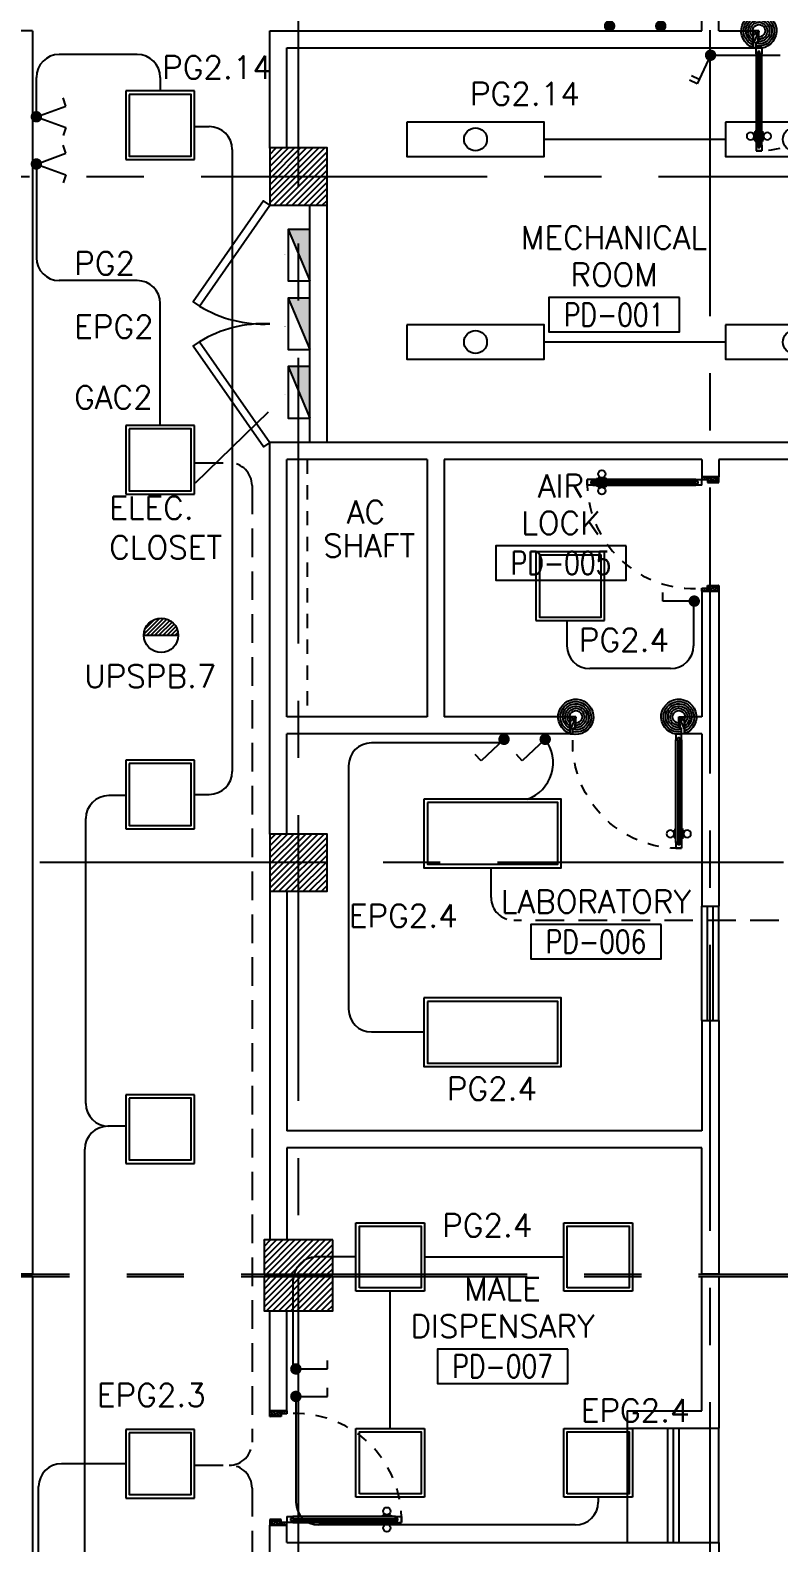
# Model space of a CAD drawing. Extents: x -10 to 91, y -4 to 87.
# Drawn here: x 29.2 to 35.74, y 39.76 to 52.99 of the extents above; entities that cross this region are included whole.
import ezdxf
from ezdxf.enums import TextEntityAlignment as Align

# ---------------------------------------------------------------- set-up
doc = ezdxf.new("R2010")
doc.units = 0
doc.header["$MEASUREMENT"] = 0
for name, pattern in [('CENTERX2', [4, 2.5, -0.5, 0.5, -0.5]), ('HIDDEN', [0.375, 0.25, -0.125]), ('HIDDEN2', [0.1875, 0.125, -0.0625])]:
    doc.linetypes.add(name, pattern=pattern)
doc.layers.get('0').update_dxf_attribs({"linetype": 'CONTINUOUS'})
for name, color, linetype in [('AXES', 11, 'CENTERX2'), ('COL', 11, 'CONTINUOUS'), ('COUNTER', 11, 'CONTINUOUS'), ('DOOR', 11, 'CONTINUOUS'), ('E-CLINE', 2, 'CONTINUOUS'), ('E-HLINE', 2, 'HIDDEN'), ('E-LI', 4, 'CONTINUOUS'), ('E-LITE', 4, 'CONTINUOUS'), ('E-PANELBX', 3, 'CONTINUOUS'), ('E-SWITCH', 4, 'CONTINUOUS'), ('E-TRXT', 4, 'CONTINUOUS'), ('E-WI', 6, 'CONTINUOUS'), ('EL-LITE', 4, 'CONTINUOUS'), ('HAT', 11, 'CONTINUOUS'), ('RM-BOX', 11, 'CONTINUOUS'), ('RM-NAME', 11, 'CONTINUOUS'), ('RM-NO', 11, 'CONTINUOUS'), ('SHAFT', 11, 'CONTINUOUS'), ('WALL', 11, 'CONTINUOUS'), ('WIN', 11, 'CONTINUOUS')]:
    doc.layers.add(name, color=color, linetype=linetype)
doc.styles.add('ROMANS', font='ROMANS.shx', dxfattribs={"width": 0.6})

# ---------------------------------------------------------------- blocks, each defined once
blk = doc.blocks.new('RM1')
at = {"layer": 'RM-BOX'}
blk.add_lwpolyline([(570, -200), (-570, -200), (-570, -500), (570, -500)], close=True, dxfattribs=at)
at = {"layer": 'RM-NAME', "style": 'ROMANS'}
for tag, p in [('ROOMNAME1', (0, 324)), ('ROOMNAME2', (0, 0))]:
    blk.add_attdef(tag, text='', height=200, dxfattribs=at).set_placement(p, align=Align.MIDDLE)
at = {"layer": 'RM-NO', "style": 'ROMANS', "width": 0.8}
blk.add_attdef('ROOMNO', text='', height=200, dxfattribs=at).set_placement((0, -350), align=Align.MIDDLE)
blk = doc.blocks.new('A$C24ED45A6')
at = {"layer": 'DOOR', "color": 0, "linetype": 'ByBlock'}
for p, q in [((918, 978), (918, 1068)), ((925, 1068), (918, 1068)), ((925, 1100), (925, 1150)), ((925, 1150), (975, 1150)), ((975, 1150), (925, 1150)), ((942, 1100), (925, 1100)), ((942, 1100), (942, 1120)), ((958, 1120), (942, 1120)), ((958, 1100), (958, 1120)), ((975, 1100), (958, 1100)), ((975, 1100), (975, 1150)), ((975, 1068), (982, 1068)), ((982, 978), (982, 1068)), ((909, 1055), (909, 990)), ((918, 1055), (909, 1055)), ((918, 990), (909, 990)), ((918, 1055), (918, 990)), ((925, 978), (918, 978)), ((975, 978), (982, 978)), ((982, 1055), (982, 990)), ((982, 1055), (991, 1055)), ((982, 990), (991, 990)), ((991, 1055), (991, 990)), ((0, 0), (0, 150)), ((0, 150), (25, 150)), ((25, 150), (25, 100)), ((925, 150), (925, 200)), ((925, 200), (942, 200)), ((925, 150), (975, 150)), ((942, 200), (942, 180)), ((942, 180), (958, 180)), ((958, 180), (958, 200)), ((958, 200), (975, 200)), ((975, 200), (975, 150)), ((1000, 150), (975, 150)), ((975, 150), (975, 100)), ((1000, 150), (1000, 0)), ((50, 0), (0, 0)), ((25, 100), (50, 100)), ((50, 100), (50, 0)), ((975, 100), (950, 100)), ((950, 100), (950, 0)), ((950, 0), (1000, 0))]:
    blk.add_line(p, q, dxfattribs=at)
at = {"layer": 'DOOR', "linetype": 'ByBlock'}
for p, q in [((925, 1100), (925, 200)), ((942, 200), (942, 1100)), ((958, 200), (958, 1100)), ((975, 200), (975, 1100))]:
    blk.add_line(p, q, dxfattribs=at)
at = {"layer": 'DOOR', "color": 9, "linetype": 'ByBlock'}
for p, q in [((50, 0), (0, 114)), ((50, 0), (0, 40)), ((50, 0), (37, 100)), ((950, 0), (1000, 114)), ((950, 0), (963, 100)), ((950, 0), (1000, 40))]:
    blk.add_line(p, q, dxfattribs=at)
at = {"layer": 'DOOR', "color": 0, "linetype": 'ByBlock'}
for centre in [(876, 1023), (1024, 1023)]:
    blk.add_circle(centre, 32.4, dxfattribs=at)
at = {"layer": 'DOOR', "linetype": 'HIDDEN', "ltscale": 0.5}
blk.add_arc((950, 222), 928, 88.456, 184.4816, dxfattribs=at)
at = {"layer": 'DOOR', "color": 9, "linetype": 'ByBlock'}
for centre, radius, start, end in [((50, 0), 154, 103.7142, 108.8947), ((950, 0), 154, 71.1053, 76.2858), ((50, 0), 134, 100.72, 111.8402), ((50, 0), 114, 102.6226, 115.9162), ((50, 0), 94.4, 90, 121.9818), ((50, 0), 74.4, 90, 132.2236), ((50, 0), 54.4, 90, 156.7926), ((50, 0), 34.4, 90, 180), ((50, 0), 14.4, 90, 180), ((950, 0), 94.4, 58.0182, 90), ((950, 0), 74.4, 47.7764, 90), ((950, 0), 54.4, 23.2074, 90), ((950, 0), 34.4, 0, 90), ((950, 0), 14.4, 0, 90), ((950, 0), 134, 68.1598, 79.28), ((950, 0), 114, 64.0838, 77.3774)]:
    blk.add_arc(centre, radius, start, end, dxfattribs=at)
at = {"layer": 'WALL'}
blk.add_line((1000, 0), (1000, 150), dxfattribs=at)
blk = doc.blocks.new('A$C272A55A0')
at = {"layer": 'DOOR', "color": 0, "linetype": 'ByBlock'}
for p, q in [((0, 900), (0, 1050)), ((50, 1050), (0, 1050)), ((25, 950), (50, 950)), ((25, 900), (25, 950)), ((50, 950), (50, 1050)), ((1750, 950), (1750, 1050)), ((1750, 1050), (1800, 1050)), ((1775, 950), (1750, 950)), ((1775, 900), (1775, 950)), ((1800, 1050), (1800, 900)), ((0, 900), (25, 900)), ((75, 900), (25, 900)), ((25, 850), (25, 900)), ((42, 850), (25, 850)), ((58, 870), (42, 870)), ((42, 870), (42, 850)), ((58, 850), (58, 870)), ((75, 850), (58, 850)), ((75, 900), (75, 850)), ((1725, 900), (1775, 900)), ((1725, 900), (1725, 850)), ((1725, 850), (1742, 850)), ((1742, 870), (1758, 870)), ((1742, 850), (1742, 870)), ((1758, 870), (1758, 850)), ((1758, 850), (1775, 850)), ((1800, 900), (1775, 900)), ((1775, 850), (1775, 900)), ((1718, 160), (1709, 160)), ((1709, 95), (1709, 160)), ((1725, 173), (1718, 173)), ((1718, 173), (1718, 83)), ((1718, 95), (1718, 160)), ((1775, 173), (1782, 173)), ((1782, 173), (1782, 83)), ((1782, 160), (1791, 160)), ((1782, 95), (1782, 160)), ((1791, 95), (1791, 160)), ((25, 50), (42, 50)), ((25, 50), (25, 0)), ((25, 0), (75, 0)), ((75, 0), (25, 0)), ((42, 50), (42, 30)), ((42, 30), (58, 30)), ((58, 50), (75, 50)), ((58, 50), (58, 30)), ((75, 50), (75, 0)), ((1718, 95), (1709, 95)), ((1725, 83), (1718, 83)), ((1742, 50), (1725, 50)), ((1725, 50), (1725, 0)), ((1775, 0), (1725, 0)), ((1725, 0), (1775, 0)), ((1742, 50), (1742, 30)), ((1758, 30), (1742, 30)), ((1775, 50), (1758, 50)), ((1758, 50), (1758, 30)), ((1775, 83), (1782, 83)), ((1775, 50), (1775, 0)), ((1782, 95), (1791, 95))]:
    blk.add_line(p, q, dxfattribs=at)
at = {"layer": 'DOOR', "color": 9, "linetype": 'ByBlock'}
for p, q in [((50, 1050), (0, 1010)), ((50, 1050), (0, 937)), ((50, 1050), (37, 950)), ((1750, 1050), (1800, 1010)), ((1750, 1050), (1800, 937)), ((1750, 1050), (1763, 950))]:
    blk.add_line(p, q, dxfattribs=at)
at = {"layer": 'DOOR', "linetype": 'ByBlock'}
for p, q in [((25, 850), (25, 50)), ((42, 850), (42, 50)), ((58, 850), (58, 50)), ((75, 50), (75, 850)), ((1725, 50), (1725, 850)), ((1742, 850), (1742, 50)), ((1758, 850), (1758, 50)), ((1775, 850), (1775, 50))]:
    blk.add_line(p, q, dxfattribs=at)
at = {"layer": 'DOOR', "color": 0, "linetype": 'ByBlock'}
for centre in [(1676, 128), (1824, 128)]:
    blk.add_circle(centre, 32.4, dxfattribs=at)
at = {"layer": 'DOOR', "color": 9, "linetype": 'ByBlock'}
for centre, radius, start, end in [((50, 1050), 54.4, 203.2074, 270), ((50, 1050), 74.4, 227.7764, 270), ((50, 1050), 94.4, 238.0182, 270), ((50, 1050), 114, 244.0838, 257.3774), ((50, 1050), 34.4, 180, 270), ((50, 1050), 14.4, 180, 270), ((1750, 1050), 14.4, 270, 0), ((1750, 1050), 34.4, 270, 0), ((1750, 1050), 54.4, 270, 336.7926), ((1750, 1050), 74.4, 270, 312.2236), ((1750, 1050), 94.4, 270, 301.9818), ((1750, 1050), 114, 282.6226, 295.9162), ((50, 1050), 134, 248.1598, 259.28), ((50, 1050), 154, 251.1053, 256.2858), ((1750, 1050), 134, 280.72, 291.8402), ((1750, 1050), 154, 283.7142, 288.8947)]:
    blk.add_arc(centre, radius, start, end, dxfattribs=at)
at = {"layer": 'DOOR', "linetype": 'HIDDEN', "ltscale": 0.5}
for centre, start, end in [((50, 851), 268.3174, 3.2965), ((1750, 851), 176.7035, 271.6826)]:
    blk.add_arc(centre, 851, start, end, dxfattribs=at)
at = {"layer": 'WALL', "linetype": 'ByBlock'}
blk.add_line((1800, 900), (1800, 1050), dxfattribs=at)
blk = doc.blocks.new('*X115')
at = {"color": 0}
for p, q in [((42139, 41927), (42613, 42401)), ((42139, 41980), (42560, 42401)), ((42139, 42033), (42507, 42401)), ((42139, 42086), (42454, 42401)), ((42139, 42139), (42401, 42401)), ((42139, 42192), (42348, 42401)), ((42139, 42245), (42295, 42401)), ((42139, 42298), (42242, 42401)), ((42139, 42351), (42189, 42401)), ((42166, 41901), (42639, 42374)), ((42219, 41901), (42639, 42321)), ((42272, 41901), (42639, 42268)), ((42325, 41901), (42639, 42215)), ((42378, 41901), (42639, 42162)), ((42431, 41901), (42639, 42109)), ((42484, 41901), (42639, 42056)), ((42537, 41901), (42639, 42003)), ((42590, 41901), (42639, 41950))]:
    blk.add_line(p, q, dxfattribs=at)
blk = doc.blocks.new('*X112')
at = {"color": 0}
for p, q in [((42139, 47920), (42620, 48401)), ((42139, 47973), (42567, 48401)), ((42139, 48026), (42514, 48401)), ((42139, 48079), (42461, 48401)), ((42139, 48132), (42408, 48401)), ((42139, 48185), (42355, 48401)), ((42139, 48238), (42302, 48401)), ((42139, 48291), (42249, 48401)), ((42139, 48344), (42196, 48401)), ((42139, 48397), (42143, 48401)), ((42173, 47901), (42639, 48367)), ((42226, 47901), (42639, 48314)), ((42280, 47901), (42639, 48261)), ((42333, 47901), (42639, 48208)), ((42386, 47901), (42639, 48155)), ((42439, 47901), (42639, 48102)), ((42492, 47901), (42639, 48049)), ((42545, 47901), (42639, 47996)), ((42598, 47901), (42639, 47943))]:
    blk.add_line(p, q, dxfattribs=at)
blk = doc.blocks.new('COL50')
at = {"layer": 'COL'}
blk.add_lwpolyline([(-250, 250), (-250, -250), (250, -250), (250, 250)], close=True, dxfattribs=at)
blk = doc.blocks.new('1G1W')
for p, q in [((0, 0), (0.55, 0)), ((0.55, 0), (0.55, -0.15))]:
    blk.add_line(p, q)
at = {"const_width": 0.1}
blk.add_lwpolyline([(-0.05, 0, 1), (0.05, 0, 1)], format="xyb", close=True, dxfattribs=at)
blk = doc.blocks.new('L42')
at = {"layer": 'E-LITE'}
for p, q in [((0.3, 0.3), (-0.3, 0.3)), ((-0.3, 0.3), (-0.3, -0.3)), ((0.3, -0.3), (0.3, 0.3)), ((-0.3, -0.3), (0.3, -0.3))]:
    blk.add_line(p, q, dxfattribs=at)
at = {"layer": 'E-LITE', "color": 8}
blk.add_lwpolyline([(-0.27, 0.27), (-0.27, -0.27), (0.27, -0.27), (0.27, 0.27)], close=True, dxfattribs=at)
blk = doc.blocks.new('L44')
at = {"layer": 'E-LITE'}
blk.add_lwpolyline([(-0.61, 0.3), (-0.61, -0.3), (0.59, -0.3), (0.59, 0.3)], close=True, dxfattribs=at)
at = {"layer": 'E-LITE', "color": 8}
blk.add_lwpolyline([(-0.58, 0.27), (-0.58, -0.27), (0.56, -0.27), (0.56, 0.27)], close=True, dxfattribs=at)
blk = doc.blocks.new('1G2W')
for p, q in [((0.517, 0.188), (0.466, 0.329)), ((0, 0), (0.517, 0.188)), ((0, 0), (0.517, -0.188)), ((0.517, -0.188), (0.466, -0.329))]:
    blk.add_line(p, q)
at = {"const_width": 0.1}
blk.add_lwpolyline([(-0.05, 0, 1), (0.05, 0, 1)], format="xyb", close=True, dxfattribs=at)
blk = doc.blocks.new('2G2W')
for p, q in [((0.423, 0.154), (0.372, 0.295)), ((0.517, 0.188), (0.466, 0.329)), ((0, 0), (0.517, 0.188)), ((0, 0), (0.517, -0.188)), ((0.423, -0.154), (0.372, -0.295)), ((0.517, -0.188), (0.466, -0.329))]:
    blk.add_line(p, q)
at = {"const_width": 0.1}
blk.add_lwpolyline([(-0.05, 0, 1), (0.05, 0, 1)], format="xyb", close=True, dxfattribs=at)
blk = doc.blocks.new('E-PBX')
at = {"layer": 'E-PANELBX'}
h = blk.add_hatch(color=256, dxfattribs=at)
h.paths.add_polyline_path([(34, 190), (-225, 190), (34, 81)])
h.paths.add_polyline_path([(225, 190), (34, 190), (34, 81), (225, 0)])
blk.add_line((225, 0), (-225, 190), dxfattribs=at)
blk.add_lwpolyline([(-225, 190), (225, 190), (225, 0), (-225, 0)], close=True, dxfattribs=at)
blk = doc.blocks.new('EL')
at = {"layer": 'EL-LITE'}
h = blk.add_hatch(dxfattribs=at)
h.set_pattern_fill('ANSI31', color=4, scale=0.2, style=0)
h.set_pattern_definition([(45, (587.071197, 567.777136), (-0.0176776695, 0.0176776695), [])])
h.paths.add_polyline_path([(0.15, 0, 1), (-0.15, 0)])
at = {"layer": 'EL-LITE', "color": 4}
blk.add_line((-0.15, 0), (0.15, 0), dxfattribs=at)
blk.add_circle((0, 0), 0.15, dxfattribs=at)
blk = doc.blocks.new('FLS240')
at = {"layer": 'E-LI'}
blk.add_lwpolyline([(-0.6, 0.15), (-0.6, -0.15), (0.6, -0.15), (0.6, 0.15)], close=True, dxfattribs=at)
blk.add_circle((0, 0), 0.1, dxfattribs=at)

msp = doc.modelspace()

# ---------------------------------------------------------------- hatches: boundary and pattern name
at = {"layer": 'HAT'}
h = msp.add_hatch(dxfattribs=at)
h.set_pattern_fill('ANSI31', color=256, scale=0.3, style=0)
h.set_pattern_definition([(45, (-327.001315, 3.57442), (-0.0265165043, 0.0265165043), [])])
h.paths.add_polyline_path([(31.5439, 42.1054), (31.5439, 42.4054), (31.2439, 42.4054), (31.2439, 42.1054)])
h.paths.add_polyline_path([(31.8439, 42.1054), (31.8439, 42.4054), (31.5439, 42.4054), (31.5439, 42.1054)])
h = msp.add_hatch(dxfattribs=at)
h.set_pattern_fill('ANSI31', color=256, scale=0.3, style=0)
h.set_pattern_definition([(45, (-327.001315, 3.25442), (-0.0265165043, 0.0265165043), [])])
h.paths.add_polyline_path([(31.5439, 41.7854), (31.5439, 42.0854), (31.2439, 42.0854), (31.2439, 41.7854)])
h.paths.add_polyline_path([(31.8439, 41.7854), (31.8439, 42.0854), (31.5439, 42.0854), (31.5439, 41.7854)])

# ---------------------------------------------------------------- linework, layer by layer
at = {"layer": 'AXES'}
for p, q in [((31.5439, 7.6211), (31.5439, 86.0986)), ((35.1439, 14.4854), (35.1439, 73.3054)), ((2.6925, 51.7054), (71.7839, 51.7054)), ((71.7839, 45.7054), (2.6925, 45.7054)), ((3.0425, 42.1054), (71.7839, 42.1054)), ((3.0425, 42.0854), (71.7839, 42.0854))]:
    msp.add_line(p, q, dxfattribs=at)
at = {"layer": 'COL'}
for points in [[(31.8439, 42.4054), (31.2439, 42.4054), (31.2439, 42.1054), (31.8439, 42.1054)], [(31.8439, 42.0854), (31.2439, 42.0854), (31.2439, 41.7854), (31.8439, 41.7854)]]:
    msp.add_lwpolyline(points, close=True, dxfattribs=at)
at = {"layer": 'COUNTER'}
for p, q in [((34.4189, 40.7604), (34.4189, 39.7604)), ((35.2189, 39.7604), (35.2189, 40.7604))]:
    msp.add_line(p, q, dxfattribs=at)
at = {"layer": 'E-CLINE', "color": 4}
for p, q in [((30.1353, 52.7728), (29.4529, 52.7728)), ((29.2529, 52.2284), (29.2529, 52.5728)), ((30.3353, 52.5728), (30.3353, 52.4545)), ((30.6353, 52.1429), (30.7649, 52.1429)), ((35.2783, 52.031), (33.692, 52.031)), ((30.9649, 51.9429), (30.9649, 46.5015)), ((29.2529, 51.7902), (29.2529, 50.9961)), ((30.1353, 50.7961), (29.4529, 50.7961)), ((30.3353, 49.528), (30.3353, 50.5961)), ((35.2783, 50.2582), (33.692, 50.2582)), ((30.6353, 46.3015), (30.7649, 46.3015)), ((30.0353, 46.291), (29.8851, 46.291)), ((29.6851, 43.5996), (29.6851, 46.091)), ((30.0353, 43.3996), (29.8765, 43.3996)), ((29.6765, 37.7654), (29.6765, 43.1996)), ((32.6463, 42.2565), (33.8644, 42.2565)), ((32.3463, 40.7565), (32.3463, 41.9565)), ((30.0353, 40.4485), (29.4728, 40.4485)), ((29.2728, 37.3224), (29.2728, 40.2485))]:
    msp.add_line(p, q, dxfattribs=at)
for centre, start, end in [((29.4529, 52.5728), 90, 180), ((30.1353, 52.5728), 0, 90), ((30.7649, 51.9429), 0, 90), ((29.4529, 50.9961), 180, 270), ((30.1353, 50.5961), 0, 90), ((30.7649, 46.5015), 270, 0), ((29.8851, 46.091), 90, 180), ((29.8851, 43.5996), 180, 270), ((29.8765, 43.1996), 90, 180), ((29.4728, 40.2485), 90, 180)]:
    msp.add_arc(centre, 0.2, start, end, dxfattribs=at)
at = {"layer": 'E-HLINE', "color": 4}
for p, q in [((30.6353, 49.2024), (30.9386, 49.2024)), ((31.1386, 49.0024), (31.1386, 40.6358)), ((33.2279, 45.4005), (33.2279, 45.6609)), ((35.7425, 45.2005), (33.4279, 45.2005)), ((30.6353, 40.4358), (30.9386, 40.4358)), ((31.1386, 40.2358), (31.1386, 36.709))]:
    msp.add_line(p, q, dxfattribs=at)
for centre, start, end in [((30.9386, 49.0024), 0, 90), ((33.4279, 45.4005), 180, 270), ((30.9386, 40.6358), 270, 0), ((30.9386, 40.2358), 0, 90)]:
    msp.add_arc(centre, 0.2, start, end, dxfattribs=at)
at = {"layer": 'E-SWITCH', "color": 4}
for p, q in [((35.1468, 52.7666), (35.756, 52.7666)), ((35.0471, 52.5548), (34.9792, 52.5867)), ((34.9972, 47.9923), (34.9972, 47.6017)), ((33.8908, 47.8234), (33.8908, 47.6017)), ((34.7972, 47.4017), (34.0908, 47.4017)), ((33.324, 46.7524), (32.1822, 46.7524)), ((31.9822, 46.5524), (31.9822, 44.4241)), ((32.1822, 44.2241), (32.642, 44.2241)), ((32.0463, 42.2565), (31.6992, 42.2565)), ((31.4992, 41.2773), (31.4992, 42.0565)), ((31.5216, 41.0121), (31.5216, 40.1126)), ((34.1644, 40.1565), (34.1644, 40.1126)), ((33.9644, 39.9126), (31.7216, 39.9126))]:
    msp.add_line(p, q, dxfattribs=at)
for centre, radius, start, end in [((34.0908, 47.6017), 0.2, 180, 270), ((34.7972, 47.6017), 0.2, 270, 0), ((32.1822, 46.5524), 0.2, 90, 180), ((33.4332, 46.5793), 0.3371, 289.12426, 37.34999), ((32.1822, 44.4241), 0.2, 180, 270), ((32.1822, 44.4241), 0.2, 180, 270), ((31.6992, 42.0565), 0.2, 90, 180), ((31.7216, 40.1126), 0.2, 180, 270), ((33.9644, 40.1126), 0.2, 270, 0)]:
    msp.add_arc(centre, radius, start, end, dxfattribs=at)
at = {"layer": 'E-WI', "color": 4}
for points in [[(31.4271, 51.0198, 0, 0.1162, 0), (31.1949, 51.0099, 0, 0, 0), (31.1235, 51.006, 0, 0, 0), (30.4592, 51.0041, 0, 0, 0)], [(31.4271, 50.3919, 0, 0.1162, 0), (31.1949, 50.382, 0, 0, 0), (31.1235, 50.3781, 0, 0, 0), (30.4592, 50.3762, 0, 0, 0)], [(31.4271, 49.7955, 0, 0.1162, 0), (31.1949, 49.7855, 0, 0, 0), (31.1235, 49.7816, 0, 0, 0), (30.4592, 49.7797, 0, 0, 0)]]:
    msp.add_lwpolyline(points, format="xyseb", dxfattribs=at)
at = {"layer": 'HAT'}
msp.add_line((31.2783, 49.6457), (30.6414, 49.0254), dxfattribs=at)
at = {"layer": 'SHAFT', "linetype": 'HIDDEN2'}
msp.add_line((31.6189, 49.2304), (31.6189, 46.9804), dxfattribs=at)
at = {"layer": 'WALL'}
for p, q in [((35.0689, 52.9804), (35.0689, 53.2054)), ((35.2189, 52.9804), (35.2189, 53.2054)), ((29.2189, 52.9804), (26.5194, 52.9804)), ((29.2189, 52.9804), (29.2189, 42.1054)), ((31.2939, 51.9554), (31.2939, 52.9804)), ((31.2939, 52.9804), (35.0689, 52.9804)), ((35.2189, 52.9804), (35.5189, 52.9804)), ((35.5189, 52.8304), (35.5189, 52.9804)), ((31.4439, 51.9554), (31.4439, 52.8304)), ((31.4439, 52.8304), (35.5189, 52.8304)), ((31.6439, 49.3804), (31.6439, 51.4554)), ((31.7939, 49.3804), (31.7939, 51.4554)), ((37.4689, 49.3804), (31.2939, 49.3804)), ((31.2939, 45.9554), (31.2939, 49.3804)), ((31.4439, 46.9804), (31.4439, 49.2304)), ((32.6689, 49.2304), (31.4439, 49.2304)), ((32.6689, 49.2304), (32.6689, 46.9804)), ((35.0689, 49.2304), (32.8189, 49.2304)), ((32.8189, 49.2304), (32.8189, 46.9804)), ((35.0689, 49.2304), (35.0689, 49.0804)), ((40.0189, 49.2304), (35.2189, 49.2304)), ((35.2189, 49.2304), (35.2189, 49.0804)), ((35.0689, 49.0804), (35.2189, 49.0804)), ((35.0689, 48.0804), (35.2189, 48.0804)), ((35.0689, 48.0804), (35.0689, 46.9804)), ((35.2189, 48.0804), (35.2189, 45.3256)), ((32.6689, 46.9804), (31.4439, 46.9804)), ((33.9189, 46.9804), (32.8189, 46.9804)), ((33.9189, 46.8304), (33.9189, 46.9804)), ((34.9189, 46.8304), (34.9189, 46.9804)), ((35.0689, 46.9804), (34.9189, 46.9804)), ((33.9189, 46.8304), (31.4439, 46.8304)), ((31.4439, 45.9554), (31.4439, 46.8304)), ((35.0689, 46.8304), (34.9189, 46.8304)), ((35.0689, 46.8304), (35.0689, 45.3256)), ((31.2939, 45.4554), (31.2939, 42.4054)), ((31.4439, 45.4554), (31.4439, 43.3604)), ((35.0689, 45.3256), (35.2189, 45.3256)), ((35.0689, 44.3256), (35.2189, 44.3256)), ((35.0689, 44.3256), (35.0689, 43.3604)), ((35.2189, 44.3256), (35.2189, 42.1054)), ((35.0689, 43.3604), (31.4439, 43.3604)), ((35.0689, 43.2104), (31.4439, 43.2104)), ((31.4439, 43.2104), (31.4439, 42.4054)), ((35.0689, 42.1054), (35.0689, 43.2104)), ((29.2189, 42.0854), (28.1939, 42.0854)), ((29.2189, 42.1054), (29.0689, 42.1054)), ((29.2189, 42.0854), (29.2189, 36.3354)), ((35.2189, 42.1054), (35.0689, 42.1054)), ((35.0689, 42.0854), (35.2189, 42.0854)), ((35.0689, 40.9104), (35.0689, 42.0854)), ((35.2189, 42.0854), (35.2189, 40.7604)), ((31.2939, 40.9104), (31.2939, 41.7854)), ((31.4439, 40.9104), (31.4439, 41.7854)), ((31.4439, 40.9104), (31.2939, 40.9104)), ((34.4189, 40.9104), (35.0689, 40.9104)), ((34.4189, 40.9104), (34.4189, 40.7604)), ((34.4189, 40.7604), (35.2189, 40.7604)), ((31.2939, 39.4604), (31.2939, 39.9104)), ((31.4439, 39.9104), (31.2939, 39.9104)), ((31.4439, 39.7604), (31.4439, 39.9104)), ((31.4439, 39.7604), (35.2189, 39.7604)), ((35.2189, 39.7604), (35.2189, 39.6104))]:
    msp.add_line(p, q, dxfattribs=at)
for points in [[(31.2939, 51.4554), (31.24, 51.493), (30.6251, 50.6106), (30.679, 50.573)], [(31.2939, 49.3783), (31.24, 49.3407), (30.6251, 50.2231), (30.679, 50.2606)]]:
    msp.add_lwpolyline(points, close=True, dxfattribs=at)
for centre, start, end in [((31.24, 51.493), 238.62591, 272.86757), ((31.24, 49.3407), 87.13243, 121.37409)]:
    msp.add_arc(centre, 1.0775, start, end, dxfattribs=at)
at = {"layer": 'WIN'}
for p, q in [((35.0689, 44.3256), (35.0689, 45.3256)), ((35.1189, 44.3256), (35.1189, 45.3256)), ((35.1689, 44.3256), (35.1689, 45.3256)), ((35.2189, 44.3256), (35.2189, 45.3256)), ((34.7689, 40.7604), (34.7689, 39.7604)), ((34.8189, 40.7604), (34.8189, 39.7604)), ((34.8689, 40.7604), (34.8689, 39.7604))]:
    msp.add_line(p, q, dxfattribs=at)

# ---------------------------------------------------------------- block references
at = {"layer": 'COL', "xscale": 0.001000000047497451, "yscale": 0.0009999999892897904, "zscale": 0.001}
for p in [(31.5439, 51.7054), (31.5439, 45.7054)]:
    msp.add_blockref('COL50', p, dxfattribs=at)
at = {"layer": 'DOOR', "color": 0, "xscale": -0.001000000047497451, "yscale": 0.0009999999892897904, "zscale": 0.001}
msp.add_blockref('A$C272A55A0', (37.3189, 51.9301), dxfattribs=at)
at = {"layer": 'DOOR', "color": 0, "yscale": 0.0009999999892897904, "zscale": 0.001}
for p, xscale, rotation in [((35.2189, 48.0804), 0.0009999999892897904, 90), ((33.9189, 46.9804), -0.001000000047497451, 180), ((31.2939, 40.9104), 0.0009999999892897904, 270)]:
    msp.add_blockref('A$C24ED45A6', p, dxfattribs=dict(at, xscale=xscale, rotation=rotation))
at = {"layer": 'E-LITE', "color": 4}
for name, p in [('L42', (30.3353, 52.1545)), ('L42', (30.3353, 49.228)), ('L42', (33.9204, 48.1234)), ('L42', (30.3353, 46.3015)), ('L44', (33.2515, 45.9609)), ('L44', (33.2515, 44.2221)), ('L42', (30.3353, 43.375)), ('L42', (30.3353, 40.4485))]:
    msp.add_blockref(name, p, dxfattribs=at)
at = {"layer": 'E-LITE'}
for name, p in [('FLS240', (33.092, 52.031)), ('FLS240', (35.8783, 52.031)), ('FLS240', (33.092, 50.2582)), ('FLS240', (35.8783, 50.2582)), ('EL', (30.3437, 47.6941))]:
    msp.add_blockref(name, p, dxfattribs=at)
at = {"layer": 'E-LITE', "color": 4, "xscale": -1, "rotation": 180}
for p in [(32.3463, 42.2565), (34.1644, 42.2565), (32.3463, 40.4565), (34.1644, 40.4565)]:
    msp.add_blockref('L42', p, dxfattribs=at)
at = {"layer": 'E-PANELBX', "xscale": -0.0009999999892897904, "yscale": 0.0009999999892897904, "zscale": 0.001, "rotation": 270}
for p in [(31.4539, 51.0179), (31.4539, 50.4179), (31.4539, 49.8179)]:
    msp.add_blockref('E-PBX', p, dxfattribs=at)
at = {"layer": 'E-SWITCH', "color": 4, "yscale": 0.5, "zscale": 0.5}
for name, p, xscale, rotation in [('2G2W', (34.2638, 53.0222), 0.5, 90), ('2G2W', (34.7114, 53.0222), 0.5, 90), ('1G1W', (35.1468, 52.7666), 0.5, 244.7829596157336), ('1G1W', (35.0041, 47.9923), 0.5, 180), ('1G1W', (33.3411, 46.7838), 0.4999999999949937, 223.3441218190431), ('1G1W', (33.7011, 46.7838), 0.4999999999949937, 223.3441218190431), ('1G1W', (31.5216, 41.2773), -0.5, 180), ('1G1W', (31.5216, 41.0371), -0.5, 180)]:
    msp.add_blockref(name, p, dxfattribs=dict(at, xscale=xscale, rotation=rotation))
at = {"layer": 'E-SWITCH', "color": 4, "xscale": 0.5, "yscale": 0.5, "zscale": 0.5}
for p in [(29.2529, 52.2284), (29.2529, 51.8152)]:
    msp.add_blockref('1G2W', p, dxfattribs=at)
at = {"layer": 'HAT', "xscale": 0.001000000047497451, "yscale": 0.0009999999892897904, "zscale": 0.001}
for name in ['*X112', '*X115']:
    msp.add_blockref(name, (-10.8453, 3.5544), dxfattribs=at)
for p, values in [((34.3037, 50.8475), {'ROOMNO': 'PD-001', 'ROOMNAME2': 'ROOM', 'ROOMNAME1': 'MECHANICAL'}), ((33.8396, 48.6758), {'ROOMNO': 'PD-005', 'ROOMNAME2': 'LOCK', 'ROOMNAME1': 'AIR'}), ((34.1453, 45.3647), {'ROOMNO': 'PD-006', 'ROOMNAME2': 'LABORATORY'}), ((33.3289, 41.6509), {'ROOMNO': 'PD-007', 'ROOMNAME2': 'DISPENSARY', 'ROOMNAME1': 'MALE'})]:
    msp.add_blockref('RM1', p, dxfattribs=at).add_auto_attribs(values)

# ---------------------------------------------------------------- texts
at = {"layer": 'E-HLINE', "color": 4, "style": 'ROMANS'}
for s, p in [('PG2', (29.5849, 50.8465)), ('EPG2', (29.5849, 50.2918)), ('GAC2', (29.5849, 49.6744))]:
    msp.add_text(s, height=0.2, dxfattribs=at).set_placement(p)
at = {"layer": 'E-TRXT', "color": 4, "style": 'ROMANS'}
for s, p in [('PG2.14', (30.3531, 52.5605)), ('PG2.14', (33.0443, 52.3295)), ('PG2.4', (33.9954, 47.5532)), ('UPSPB.7', (29.6706, 47.2361)), ('EPG2.4', (31.9851, 45.1404)), ('PG2.4', (32.8416, 43.6281)), ('PG2.4', (32.8009, 42.433)), (' EPG2.3', (29.6459, 40.9488)), (' EPG2.4', (33.8751, 40.8135))]:
    msp.add_text(s, height=0.2, dxfattribs=at).set_placement(p)
at = {"layer": 'HAT', "style": 'ROMANS'}
for s, p in [('ELEC.', (29.891, 48.7082)), ('CLOSET', (29.891, 48.3628))]:
    msp.add_text(s, height=0.2, dxfattribs=at).set_placement(p)
at = {"layer": 'SHAFT', "style": 'ROMANS'}
for s, p in [('AC', (32.1346, 48.7722)), ('SHAFT', (32.1624, 48.4777))]:
    msp.add_text(s, height=0.2, dxfattribs=at).set_placement(p, align=Align.MIDDLE)

doc.saveas('drawing.dxf')
